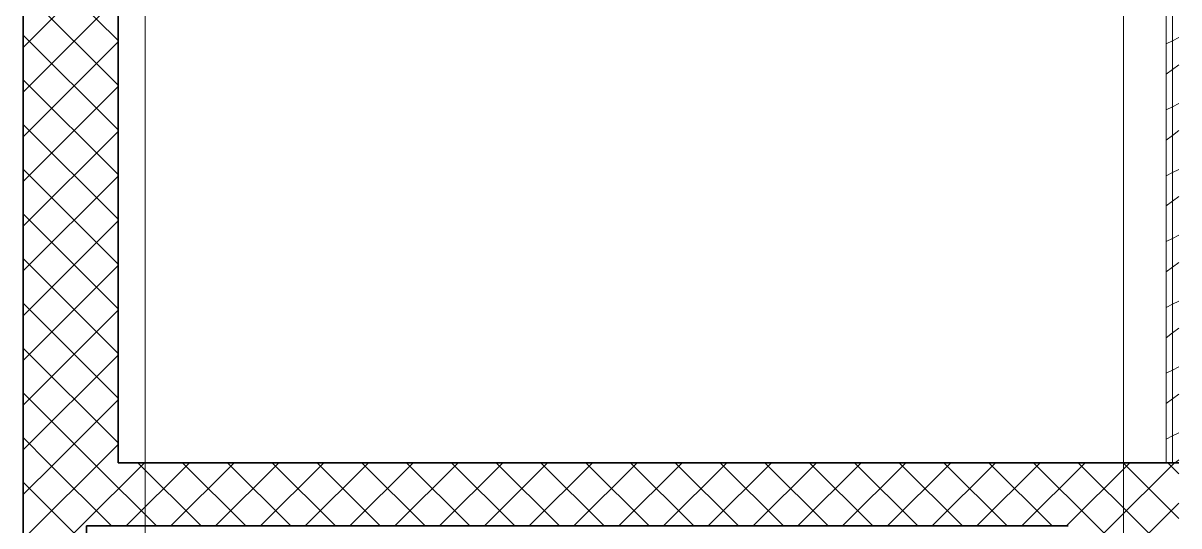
# Model space of a CAD drawing. Extents: x -1907 to 937, y -179 to 966.
# Drawn here: x -583.8 to -510.8, y 761.2 to 793 of the extents above; entities that cross this region are included whole.
import ezdxf
from ezdxf.lldxf.tags import DXFTag

# ---------------------------------------------------------------- set-up
doc = ezdxf.new("R2010")
doc.units = 0
doc.layers.get('0').update_dxf_attribs({"lineweight": 13})
for name, color, linetype, lineweight in [('A-WALL-____-MCUT', 7, 'Continuous', 35), ('A-WALL-____-PATT', 7, 'Continuous', 35), ('A-WALL-FNSH-MCUT', 7, 'Continuous', 35), ('S-GRID-____-OTLN', 7, 'Continuous', 5)]:
    doc.layers.add(name, color=color, linetype=linetype, lineweight=lineweight)
tags = doc.linetypes.add('_Rasterlinie_', pattern=[0.375, 0.2, -0.05, 0.075, -0.05]).pattern_tags.tags
tags[10:11] = [DXFTag(74, 4), DXFTag(75, 0), DXFTag(340, '0'), DXFTag(46, 1.0), DXFTag(50, 0.0), DXFTag(44, 0.0), DXFTag(45, 0.0)]
tags[8:9] = [DXFTag(74, 4), DXFTag(75, 0), DXFTag(340, '0'), DXFTag(46, 1.0), DXFTag(50, 0.0), DXFTag(44, 0.0), DXFTag(45, 0.0)]
tags[6:7] = [DXFTag(74, 4), DXFTag(75, 0), DXFTag(340, '0'), DXFTag(46, 1.0), DXFTag(50, 0.0), DXFTag(44, 0.0), DXFTag(45, 0.0)]
tags[4:5] = [DXFTag(74, 4), DXFTag(75, 0), DXFTag(340, '0'), DXFTag(46, 1.0), DXFTag(50, 0.0), DXFTag(44, 0.0), DXFTag(45, 0.0)]

# ---------------------------------------------------------------- blocks, each defined once
blk = doc.blocks.new('Referenz-A0UJ2810XE', base_point=(-1920.131, -159.413))
at = {"layer": 'A-WALL-____-MCUT', "color": 0, "linetype": 'Continuous', "ltscale": 0.35}
for p, q in [((-583.761, 810.75), (-583.761, 699.148)), ((-577.761, 765.15), (-577.761, 810.75)), ((-511.561, 765.15), (-577.761, 765.15)), ((-511.561, 765.15), (-510.761, 765.15)), ((-579.761, 699.148), (-579.761, 761.15)), ((-579.761, 761.15), (-517.761, 761.15))]:
    blk.add_line(p, q, dxfattribs=at)
at = {"layer": 'A-WALL-____-MCUT', "color": 0, "linetype": 'Continuous', "lineweight": 9, "ltscale": 0.13}
blk.add_line((-511.161, 765.15), (-511.161, 803.75), dxfattribs=at)
at = {"layer": 'A-WALL-____-PATT', "color": 0, "linetype": 'Continuous', "lineweight": 9, "ltscale": 0.13}
for p, q in [((-577.761, 791.854), (-583.761, 797.854)), ((-583.761, 791.415), (-577.761, 797.415)), ((-577.761, 789.026), (-583.761, 795.026)), ((-583.761, 788.587), (-577.761, 794.587)), ((-577.761, 786.197), (-583.761, 792.197)), ((-583.761, 785.758), (-577.761, 791.758)), ((-511.161, 791.829), (-511.561, 791.629)), ((-510.761, 792.029), (-511.161, 791.829)), ((-511.161, 790.013), (-511.561, 789.713)), ((-510.761, 790.313), (-511.161, 790.013)), ((-577.761, 783.369), (-583.761, 789.369)), ((-583.761, 782.93), (-577.761, 788.93)), ((-510.761, 787.864), (-511.161, 787.664)), ((-511.161, 787.664), (-511.561, 787.464)), ((-577.761, 780.541), (-583.761, 786.541)), ((-583.761, 780.101), (-577.761, 786.101)), ((-511.161, 785.848), (-511.561, 785.548)), ((-510.761, 786.148), (-511.161, 785.848)), ((-577.761, 777.712), (-583.761, 783.712)), ((-511.161, 783.499), (-511.561, 783.299)), ((-510.761, 783.699), (-511.161, 783.499)), ((-583.761, 777.273), (-577.761, 783.273)), ((-510.761, 781.983), (-511.161, 781.683)), ((-511.161, 781.683), (-511.561, 781.383)), ((-577.761, 774.884), (-583.761, 780.884)), ((-583.761, 774.445), (-577.761, 780.445)), ((-511.161, 779.334), (-511.561, 779.134)), ((-510.761, 779.534), (-511.161, 779.334)), ((-577.761, 772.055), (-583.761, 778.055)), ((-583.761, 771.616), (-577.761, 777.616)), ((-511.161, 777.518), (-511.561, 777.218)), ((-510.761, 777.818), (-511.161, 777.518)), ((-510.761, 775.369), (-511.161, 775.169)), ((-577.761, 769.227), (-583.761, 775.227)), ((-583.761, 768.788), (-577.761, 774.788)), ((-511.161, 775.169), (-511.561, 774.969)), ((-511.161, 773.353), (-511.561, 773.053)), ((-510.761, 773.653), (-511.161, 773.353)), ((-577.761, 766.399), (-583.761, 772.399)), ((-583.761, 765.959), (-577.761, 771.959)), ((-511.161, 771.004), (-511.561, 770.804)), ((-510.761, 771.204), (-511.161, 771.004)), ((-579.341, 765.15), (-583.761, 769.57)), ((-510.761, 769.488), (-511.161, 769.188)), ((-581.742, 765.15), (-577.761, 769.131)), ((-511.161, 769.188), (-511.561, 768.888)), ((-582.17, 765.15), (-583.761, 766.742)), ((-511.161, 766.839), (-511.561, 766.639)), ((-510.761, 767.039), (-511.161, 766.839)), ((-578.914, 765.15), (-577.761, 766.302)), ((-583.761, 763.131), (-581.742, 765.15)), ((-582.914, 761.15), (-578.914, 765.15)), ((-578.17, 761.15), (-582.17, 765.15)), ((-580.085, 761.15), (-576.085, 765.15)), ((-575.341, 761.15), (-579.341, 765.15)), ((-577.257, 761.15), (-573.257, 765.15)), ((-572.513, 761.15), (-576.513, 765.15)), ((-574.428, 761.15), (-570.428, 765.15)), ((-569.684, 761.15), (-573.684, 765.15)), ((-571.6, 761.15), (-567.6, 765.15)), ((-566.856, 761.15), (-570.856, 765.15)), ((-568.772, 761.15), (-564.772, 765.15)), ((-564.028, 761.15), (-568.028, 765.15)), ((-565.943, 761.15), (-561.943, 765.15)), ((-561.199, 761.15), (-565.199, 765.15)), ((-563.115, 761.15), (-559.115, 765.15)), ((-558.371, 761.15), (-562.371, 765.15)), ((-560.286, 761.15), (-556.286, 765.15)), ((-555.542, 761.15), (-559.542, 765.15)), ((-557.458, 761.15), (-553.458, 765.15)), ((-552.714, 761.15), (-556.714, 765.15)), ((-554.63, 761.15), (-550.63, 765.15)), ((-549.885, 761.15), (-553.885, 765.15)), ((-551.801, 761.15), (-547.801, 765.15)), ((-547.057, 761.15), (-551.057, 765.15)), ((-548.973, 761.15), (-544.973, 765.15)), ((-544.229, 761.15), (-548.229, 765.15)), ((-546.144, 761.15), (-542.144, 765.15)), ((-541.4, 761.15), (-545.4, 765.15)), ((-543.316, 761.15), (-539.316, 765.15)), ((-538.572, 761.15), (-542.572, 765.15)), ((-540.487, 761.15), (-536.487, 765.15)), ((-535.743, 761.15), (-539.743, 765.15)), ((-537.659, 761.15), (-533.659, 765.15)), ((-532.915, 761.15), (-536.915, 765.15)), ((-534.831, 761.15), (-530.831, 765.15)), ((-530.086, 761.15), (-534.086, 765.15)), ((-532.002, 761.15), (-528.002, 765.15)), ((-527.258, 761.15), (-531.258, 765.15)), ((-529.174, 761.15), (-525.174, 765.15)), ((-524.43, 761.15), (-528.43, 765.15)), ((-526.345, 761.15), (-522.345, 765.15)), ((-521.601, 761.15), (-525.601, 765.15)), ((-523.517, 761.15), (-519.517, 765.15)), ((-518.773, 761.15), (-522.773, 765.15)), ((-520.688, 761.15), (-516.688, 765.15)), ((-515.944, 761.15), (-519.944, 765.15)), ((-517.86, 761.15), (-513.86, 765.15)), ((-513.116, 761.15), (-517.116, 765.15)), ((-515.032, 761.15), (-511.032, 765.15)), ((-510.761, 761.624), (-514.287, 765.15)), ((-510.761, 764.452), (-511.459, 765.15)), ((-510.761, 765.323), (-510.992, 765.15)), ((-580.998, 761.15), (-583.761, 763.913)), ((-512.203, 761.15), (-510.761, 762.592)), ((-583.761, 760.302), (-582.914, 761.15)), ((-583.761, 757.474), (-580.085, 761.15)), ((-579.761, 759.913), (-580.998, 761.15)), ((-517.761, 758.42), (-515.032, 761.15)), ((-517.761, 755.592), (-512.203, 761.15)), ((-510.761, 755.967), (-515.944, 761.15)), ((-510.761, 758.795), (-513.116, 761.15))]:
    blk.add_line(p, q, dxfattribs=at)
at = {"layer": 'A-WALL-FNSH-MCUT', "color": 0, "linetype": 'Continuous', "lineweight": 9, "ltscale": 0.13}
blk.add_line((-511.561, 803.75), (-511.561, 765.15), dxfattribs=at)
at = {"layer": 'S-GRID-____-OTLN', "color": 0, "linetype": '_Rasterlinie_', "ltscale": 0.13}
for p, q in [((-576.061, 186.65), (-576.061, 950.472)), ((-514.261, 950.472), (-514.261, 577.142))]:
    blk.add_line(p, q, dxfattribs=at)

msp = doc.modelspace()

# ---------------------------------------------------------------- block references
at = {"color": 9, "lineweight": 25, "ltscale": 0.25, "true_color": 0xc0c0c0}
msp.add_blockref('Referenz-A0UJ2810XE', (-1920.131, -159.413), dxfattribs=at)

doc.saveas('drawing.dxf')
